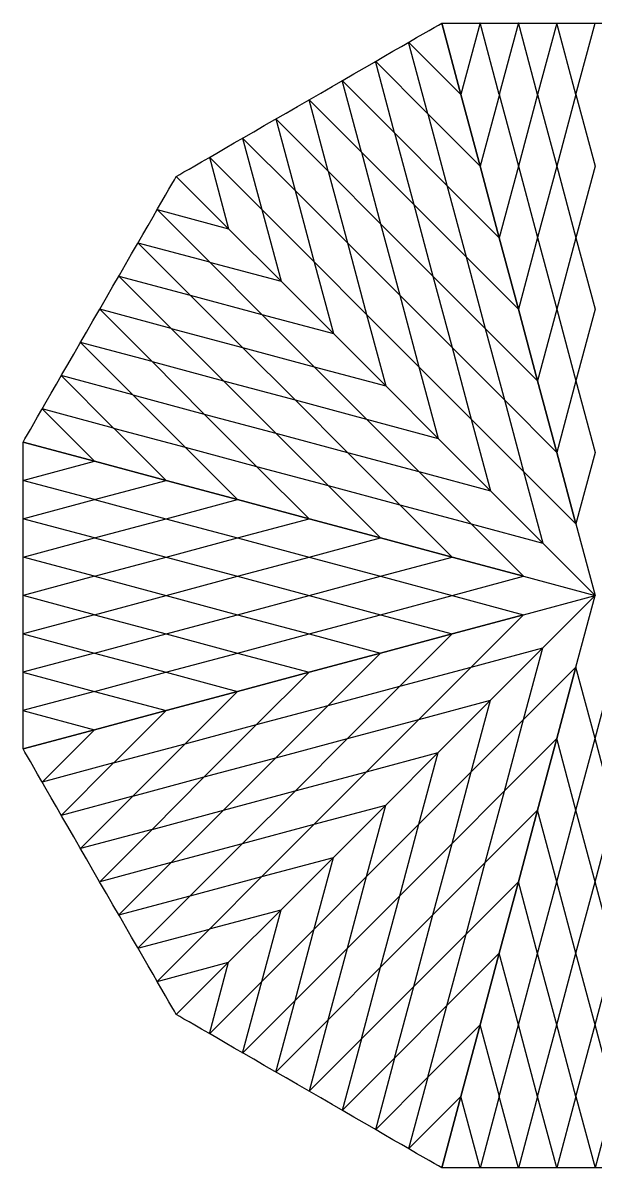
# Model space of a CAD drawing. Header units: millimetres. Extents: x 3 to 191, y -117 to 49.
# Drawn here: x 2.6 to 50.9, y -47.8 to 48.8 of the extents above; entities that cross this region are included whole.
import ezdxf

# ---------------------------------------------------------------- set-up
doc = ezdxf.new("R2010")
doc.units = ezdxf.units.MM

msp = doc.modelspace()

# ---------------------------------------------------------------- linework, layer by layer
for p, q in [((37.972, 48.784, 0), (39.589, 42.747, 3.742)), ((39.589, 42.747, 3.742), (37.972, 48.784, 0)), ((41.207, 48.795, 5.827), (39.589, 42.747, 3.742)), ((42.824, 42.756, 7.277), (41.207, 48.795, 5.827)), ((42.824, 42.756, 7.277), (41.207, 48.795, 5.827)), ((44.442, 48.791, 8.33), (42.824, 42.756, 7.277)), ((46.06, 42.752, 9.088), (44.442, 48.791, 8.33)), ((46.06, 42.752, 9.088), (44.442, 48.791, 8.33)), ((47.678, 48.784, 9.603), (46.06, 42.752, 9.088)), ((49.295, 42.748, 9.902), (47.677, 48.784, 9.603)), ((49.295, 42.748, 9.902), (47.678, 48.784, 9.603)), ((49.295, 42.748, 9.902), (50.913, 48.784, 10)), ((36.783, 41.137, 7.277), (35.164, 47.176, 5.827)), ((35.164, 47.176, 5.827), (39.589, 42.747, 3.742)), ((33.983, 39.516, 9.088), (32.364, 45.555, 8.33)), ((32.364, 45.555, 8.33), (36.783, 41.137, 7.277)), ((31.183, 37.895, 9.902), (29.566, 43.931, 9.603)), ((29.566, 43.931, 9.603), (33.983, 39.516, 9.088)), ((39.589, 42.747, 3.742), (41.207, 36.71, 5.827)), ((41.207, 36.71, 5.827), (39.589, 42.747, 3.742)), ((42.827, 42.747, 7.279), (41.207, 36.71, 5.827)), ((42.824, 42.756, 7.277), (44.442, 36.717, 8.33)), ((46.06, 42.752, 9.088), (44.444, 36.71, 8.331)), ((46.06, 42.752, 9.088), (47.677, 36.713, 9.603)), ((49.295, 42.747, 9.902), (47.677, 36.713, 9.603)), ((49.295, 42.748, 9.902), (50.913, 36.71, 9.902)), ((31.183, 37.895, 9.902), (26.764, 42.313, 10)), ((28.381, 36.278, 9.902), (26.764, 42.313, 10)), ((28.381, 36.278, 9.902), (23.963, 40.696, 9.603)), ((23.963, 40.696, 9.603), (25.577, 34.663, 9.088)), ((28.381, 36.278, 9.902), (23.963, 40.696, 9.603)), ((36.783, 41.137, 7.277), (38.401, 35.098, 8.33)), ((36.785, 41.128, 7.279), (41.207, 36.71, 5.827)), ((25.577, 34.663, 9.088), (21.157, 39.084, 8.33)), ((21.157, 39.084, 8.33), (22.774, 33.049, 7.277)), ((25.577, 34.663, 9.088), (21.157, 39.084, 8.33)), ((33.983, 39.516, 9.088), (35.601, 33.478, 9.603)), ((33.983, 39.516, 9.088), (38.403, 35.091, 8.331)), ((31.183, 37.895, 9.902), (32.801, 31.857, 9.902)), ((31.183, 37.894, 9.902), (35.601, 33.478, 9.603)), ((22.774, 33.049, 7.277), (18.353, 37.47, 5.827)), ((18.353, 37.47, 5.827), (19.977, 31.423, 3.742)), ((22.774, 33.049, 7.277), (18.353, 37.47, 5.827)), ((44.442, 36.717, 8.33), (46.06, 30.678, 9.088)), ((15.557, 35.843, 0), (19.977, 31.423, 3.742)), ((19.977, 31.423, 3.742), (15.557, 35.843, 0)), ((28.381, 36.278, 9.902), (32.801, 31.857, 9.902)), ((28.383, 36.276, 9.902), (29.998, 30.242, 9.603)), ((41.207, 36.71, 5.827), (42.824, 30.673, 7.277)), ((42.824, 30.673, 7.277), (41.207, 36.71, 5.827)), ((44.444, 36.71, 8.331), (42.824, 30.673, 7.277)), ((47.677, 36.713, 9.603), (46.06, 30.678, 9.088)), ((47.677, 36.713, 9.603), (49.295, 30.674, 9.902)), ((50.913, 36.71, 9.902), (49.295, 30.673, 9.902)), ((38.401, 35.098, 8.33), (40.02, 29.06, 9.088)), ((38.403, 35.091, 8.331), (42.824, 30.673, 7.277)), ((25.577, 34.663, 9.088), (29.998, 30.242, 9.603)), ((25.577, 34.663, 9.088), (27.2, 28.622, 8.331)), ((18.351, 28.626, 7.277), (13.93, 33.047, 5.827)), ((13.93, 33.047, 5.827), (19.977, 31.423, 3.742)), ((22.774, 33.049, 7.277), (27.194, 28.628, 8.33)), ((22.781, 33.042, 7.279), (24.396, 27.004, 5.827)), ((35.601, 33.478, 9.603), (37.22, 27.439, 9.902)), ((35.601, 33.478, 9.603), (40.02, 29.06, 9.088)), ((19.977, 31.423, 3.742), (24.396, 27.004, 5.827)), ((24.396, 27.004, 5.827), (19.977, 31.423, 3.742)), ((32.801, 31.857, 9.902), (34.419, 25.82, 9.902)), ((32.801, 31.857, 9.902), (37.221, 27.437, 9.902)), ((16.737, 25.823, 9.088), (12.316, 30.243, 8.33)), ((12.316, 30.243, 8.33), (18.351, 28.626, 7.277)), ((29.998, 30.242, 9.603), (34.418, 25.821, 9.902)), ((29.998, 30.242, 9.603), (31.615, 24.207, 9.088)), ((44.442, 24.636, 8.33), (42.824, 30.673, 7.277)), ((42.824, 30.673, 7.277), (44.442, 24.636, 8.33)), ((46.06, 30.678, 9.088), (44.442, 24.636, 8.33)), ((46.06, 30.678, 9.088), (47.677, 24.639, 9.603)), ((49.295, 30.673, 9.902), (47.677, 24.636, 9.603)), ((49.295, 30.674, 9.902), (50.913, 24.636, 10)), ((40.02, 29.06, 9.088), (41.638, 23.021, 9.603)), ((40.02, 29.06, 9.088), (44.442, 24.636, 8.33)), ((18.351, 28.626, 7.277), (22.772, 24.206, 8.33)), ((18.358, 28.619, 7.279), (24.396, 27.004, 5.827)), ((27.194, 28.628, 8.33), (31.615, 24.207, 9.088)), ((27.2, 28.622, 8.331), (28.815, 22.584, 7.277)), ((15.122, 23.019, 9.902), (10.704, 27.437, 9.603)), ((10.704, 27.437, 9.603), (16.737, 25.823, 9.088)), ((37.22, 27.439, 9.902), (38.839, 21.4, 10)), ((37.221, 27.437, 9.902), (41.64, 23.018, 9.603)), ((24.396, 27.004, 5.827), (28.815, 22.584, 7.277)), ((28.815, 22.584, 7.277), (24.396, 27.004, 5.827)), ((16.737, 25.823, 9.088), (21.158, 21.402, 9.603)), ((16.737, 25.823, 9.088), (22.777, 24.2, 8.331)), ((34.418, 25.821, 9.902), (38.839, 21.4, 10)), ((34.419, 25.82, 9.902), (36.037, 19.783, 9.603)), ((15.122, 23.019, 9.902), (9.087, 24.636, 10)), ((13.505, 20.217, 9.902), (9.087, 24.636, 10)), ((22.772, 24.206, 8.33), (27.193, 19.785, 9.088)), ((22.777, 24.2, 8.331), (28.815, 22.584, 7.277)), ((31.615, 24.207, 9.088), (36.035, 19.786, 9.603)), ((31.615, 24.207, 9.088), (33.235, 18.165, 8.33)), ((44.442, 24.636, 8.33), (46.06, 18.598, 9.088)), ((46.06, 18.598, 9.088), (44.442, 24.636, 8.33)), ((47.677, 24.636, 9.603), (46.06, 18.598, 9.088)), ((47.677, 24.639, 9.603), (49.295, 18.6, 9.902)), ((50.913, 24.636, 10), (49.295, 18.598, 9.902)), ((15.122, 23.019, 9.902), (19.543, 18.598, 9.902)), ((15.124, 23.017, 9.902), (21.158, 21.402, 9.603)), ((33.235, 18.165, 8.33), (28.815, 22.584, 7.277)), ((28.815, 22.584, 7.277), (33.235, 18.165, 8.33)), ((41.638, 23.021, 9.603), (43.257, 16.982, 9.902)), ((41.64, 23.018, 9.603), (46.06, 18.598, 9.088)), ((13.505, 20.217, 9.902), (7.469, 21.834, 9.603)), ((7.469, 21.834, 9.603), (11.884, 17.417, 9.088)), ((13.505, 20.217, 9.902), (7.469, 21.834, 9.603)), ((21.158, 21.402, 9.603), (25.579, 16.982, 9.902)), ((21.158, 21.402, 9.603), (27.193, 19.785, 9.088)), ((38.839, 21.4, 10), (40.456, 15.363, 9.902)), ((38.839, 21.4, 10), (43.258, 16.981, 9.902)), ((13.505, 20.217, 9.902), (19.543, 18.598, 9.902)), ((13.506, 20.217, 9.902), (17.922, 15.799, 9.603)), ((27.193, 19.785, 9.088), (31.614, 15.365, 9.603)), ((27.193, 19.785, 9.088), (33.235, 18.165, 8.33)), ((36.035, 19.786, 9.603), (40.455, 15.365, 9.902)), ((36.037, 19.783, 9.603), (37.654, 13.746, 9.088)), ((11.884, 17.417, 9.088), (5.845, 19.036, 8.33)), ((5.845, 19.036, 8.33), (10.263, 14.617, 7.277)), ((11.884, 17.417, 9.088), (5.845, 19.036, 8.33)), ((19.543, 18.598, 9.902), (23.963, 14.179, 9.902)), ((19.543, 18.598, 9.902), (25.58, 16.981, 9.902)), ((46.06, 18.598, 9.088), (47.677, 12.561, 9.603)), ((47.677, 12.561, 9.603), (46.06, 18.598, 9.088)), ((49.295, 18.598, 9.902), (47.677, 12.561, 9.603)), ((49.295, 18.6, 9.902), (50.913, 12.561, 10)), ((11.884, 17.417, 9.088), (17.922, 15.799, 9.603)), ((11.884, 17.417, 9.088), (16.309, 12.997, 8.331)), ((33.235, 18.165, 8.33), (37.654, 13.746, 9.088)), ((37.654, 13.746, 9.088), (33.235, 18.165, 8.33)), ((25.579, 16.982, 9.902), (30, 12.561, 10)), ((25.58, 16.981, 9.902), (31.617, 15.363, 9.603)), ((43.257, 16.982, 9.902), (44.876, 10.944, 10)), ((43.258, 16.981, 9.902), (47.677, 12.561, 9.603)), ((10.263, 14.617, 7.277), (4.224, 16.236, 5.827)), ((4.224, 16.236, 5.827), (8.653, 11.811, 3.742)), ((10.263, 14.617, 7.277), (4.224, 16.236, 5.827)), ((17.922, 15.799, 9.603), (23.961, 14.18, 9.902)), ((17.922, 15.799, 9.603), (22.34, 11.38, 9.088)), ((10.263, 14.617, 7.277), (16.302, 12.999, 8.33)), ((10.272, 14.615, 7.279), (14.69, 10.193, 5.827)), ((31.614, 15.365, 9.603), (36.035, 10.945, 9.902)), ((31.617, 15.363, 9.603), (37.654, 13.746, 9.088)), ((40.455, 15.365, 9.902), (44.876, 10.944, 10)), ((40.456, 15.363, 9.902), (42.074, 9.326, 9.603)), ((23.961, 14.18, 9.902), (30, 12.561, 10)), ((23.963, 14.179, 9.902), (28.382, 9.76, 9.603)), ((37.654, 13.746, 9.088), (42.074, 9.326, 9.603)), ((42.074, 9.326, 9.603), (37.654, 13.746, 9.088)), ((8.653, 11.811, 3.742), (2.616, 13.428, 0)), ((2.616, 13.428, 0), (8.653, 11.811, 3.742)), ((16.302, 12.999, 8.33), (22.34, 11.38, 9.088)), ((16.309, 12.997, 8.331), (20.727, 8.575, 7.277)), ((30, 12.561, 10), (34.419, 8.142, 9.902)), ((30, 12.561, 10), (36.037, 10.944, 9.902)), ((47.677, 12.561, 9.603), (49.295, 6.524, 9.902)), ((49.295, 6.524, 9.902), (47.677, 12.561, 9.603)), ((50.913, 12.561, 10), (49.295, 6.524, 9.902)), ((2.605, 10.193, 5.827), (8.653, 11.811, 3.742)), ((14.69, 10.193, 5.827), (8.653, 11.811, 3.742)), ((8.653, 11.811, 3.742), (14.69, 10.193, 5.827)), ((22.34, 11.38, 9.088), (28.379, 9.762, 9.603)), ((22.34, 11.38, 9.088), (26.764, 6.958, 8.33)), ((36.035, 10.945, 9.902), (40.456, 6.524, 10)), ((36.037, 10.944, 9.902), (42.074, 9.326, 9.603)), ((44.876, 10.944, 10), (46.493, 4.907, 9.902)), ((44.876, 10.944, 10), (49.295, 6.524, 9.902)), ((8.644, 8.575, 7.277), (2.605, 10.193, 5.827)), ((8.653, 8.573, 7.279), (14.69, 10.193, 5.827)), ((20.727, 8.575, 7.277), (14.69, 10.193, 5.827)), ((14.69, 10.193, 5.827), (20.727, 8.575, 7.277)), ((28.379, 9.762, 9.603), (34.417, 8.143, 9.902)), ((28.382, 9.76, 9.603), (32.801, 5.34, 9.088)), ((42.074, 9.326, 9.603), (46.493, 4.907, 9.902)), ((46.493, 4.907, 9.902), (42.074, 9.326, 9.603)), ((2.609, 6.958, 8.33), (8.644, 8.575, 7.277)), ((8.644, 8.575, 7.277), (14.683, 6.958, 8.33)), ((14.69, 6.956, 8.331), (20.727, 8.575, 7.277)), ((26.764, 6.958, 8.33), (20.727, 8.575, 7.277)), ((20.727, 8.575, 7.277), (26.764, 6.958, 8.33)), ((34.417, 8.143, 9.902), (40.456, 6.524, 10)), ((34.419, 8.142, 9.902), (38.838, 3.723, 9.603)), ((8.648, 5.34, 9.088), (2.609, 6.958, 8.33)), ((8.648, 5.34, 9.088), (14.69, 6.956, 8.331)), ((14.683, 6.958, 8.33), (20.722, 5.34, 9.088)), ((20.722, 5.34, 9.088), (26.764, 6.958, 8.33)), ((32.801, 5.34, 9.088), (26.764, 6.958, 8.33)), ((26.764, 6.958, 8.33), (32.801, 5.34, 9.088)), ((40.456, 6.524, 10), (44.876, 2.105, 9.902)), ((40.456, 6.524, 10), (46.493, 4.907, 9.902)), ((49.295, 6.524, 9.902), (50.913, 0.487, 10)), ((49.295, 6.524, 9.902), (50.913, 0.487, 10)), ((2.616, 3.723, 9.603), (8.648, 5.34, 9.088)), ((8.648, 5.34, 9.088), (14.687, 3.723, 9.603)), ((14.687, 3.723, 9.603), (20.722, 5.34, 9.088)), ((20.722, 5.34, 9.088), (26.761, 3.723, 9.603)), ((26.764, 3.723, 9.603), (32.801, 5.34, 9.088)), ((38.838, 3.723, 9.603), (32.801, 5.34, 9.088)), ((32.801, 5.34, 9.088), (38.838, 3.723, 9.603)), ((46.493, 4.907, 9.902), (50.913, 0.487, 10)), ((46.493, 4.907, 9.902), (50.913, 0.487, 10)), ((8.651, 2.105, 9.902), (2.616, 3.723, 9.603)), ((8.653, 2.105, 9.902), (14.687, 3.723, 9.603)), ((14.687, 3.723, 9.603), (20.726, 2.105, 9.902)), ((20.727, 2.105, 9.902), (26.764, 3.723, 9.603)), ((26.761, 3.723, 9.603), (32.8, 2.105, 9.902)), ((32.801, 2.105, 9.902), (38.838, 3.723, 9.603)), ((44.876, 2.105, 9.902), (38.838, 3.723, 9.603)), ((38.838, 3.723, 9.603), (44.876, 2.105, 9.902)), ((8.651, 2.105, 9.902), (2.616, 0.487, 10)), ((8.651, 2.105, 9.902), (14.69, 0.487, 9.902)), ((14.69, 0.487, 9.902), (20.727, 2.105, 9.902)), ((20.726, 2.105, 9.902), (26.764, 0.487, 10)), ((26.764, 0.487, 10), (32.801, 2.105, 9.902)), ((32.8, 2.105, 9.902), (38.839, 0.487, 10)), ((38.839, 0.487, 10), (44.876, 2.105, 9.902)), ((44.876, 2.105, 9.902), (50.913, 0.487, 10)), ((44.876, 2.105, 9.902), (50.913, 0.487, 10)), ((8.651, -1.13, 9.902), (2.616, 0.487, 10)), ((8.651, -1.13, 9.902), (14.69, 0.487, 9.902)), ((14.69, 0.487, 9.902), (20.727, -1.13, 9.902)), ((20.726, -1.13, 9.902), (26.764, 0.487, 10)), ((26.764, 0.487, 10), (32.801, -1.13, 9.902)), ((32.8, -1.13, 9.902), (38.839, 0.487, 10)), ((38.839, 0.487, 10), (44.876, -1.13, 9.902)), ((44.876, -1.13, 9.902), (50.913, 0.487, 10)), ((44.876, -1.13, 9.902), (50.913, 0.487, 10)), ((46.493, -3.932, 9.902), (50.913, 0.487, 10)), ((46.493, -3.932, 9.902), (50.913, 0.487, 10)), ((49.295, -5.55, 9.902), (50.913, 0.487, 10)), ((49.295, -5.55, 9.902), (50.913, 0.487, 10)), ((8.651, -1.13, 9.902), (2.616, -2.748, 9.603)), ((8.651, -1.13, 9.902), (2.616, -2.748, 9.603)), ((8.653, -1.13, 9.902), (14.687, -2.748, 9.603)), ((14.687, -2.748, 9.603), (20.726, -1.13, 9.902)), ((20.727, -1.13, 9.902), (26.764, -2.748, 9.603)), ((26.761, -2.748, 9.603), (32.8, -1.13, 9.902)), ((32.801, -1.13, 9.902), (38.838, -2.748, 9.603)), ((44.876, -1.13, 9.902), (38.838, -2.748, 9.603)), ((38.838, -2.748, 9.603), (44.876, -1.13, 9.902)), ((40.456, -5.55, 10), (44.876, -1.13, 9.902)), ((2.616, -2.748, 9.603), (8.648, -4.365, 9.088)), ((8.648, -4.365, 9.088), (14.687, -2.748, 9.603)), ((14.687, -2.748, 9.603), (20.722, -4.365, 9.088)), ((20.722, -4.365, 9.088), (26.761, -2.748, 9.603)), ((26.764, -2.748, 9.603), (32.801, -4.365, 9.088)), ((32.801, -4.365, 9.088), (38.838, -2.748, 9.603)), ((38.838, -2.748, 9.603), (32.801, -4.365, 9.088)), ((34.419, -7.167, 9.902), (38.838, -2.748, 9.603)), ((8.648, -4.365, 9.088), (2.609, -5.983, 8.33)), ((8.648, -4.365, 9.088), (2.609, -5.983, 8.33)), ((8.648, -4.365, 9.088), (14.69, -5.981, 8.331)), ((14.683, -5.983, 8.33), (20.722, -4.365, 9.088)), ((20.722, -4.365, 9.088), (26.764, -5.983, 8.33)), ((26.764, -5.983, 8.33), (32.801, -4.365, 9.088)), ((32.801, -4.365, 9.088), (26.764, -5.983, 8.33)), ((28.382, -8.785, 9.603), (32.801, -4.365, 9.088)), ((40.456, -5.55, 10), (46.493, -3.932, 9.902)), ((42.074, -8.351, 9.603), (46.493, -3.932, 9.902)), ((46.493, -3.932, 9.902), (42.074, -8.351, 9.603)), ((44.876, -9.969, 10), (46.493, -3.932, 9.902)), ((34.417, -7.168, 9.902), (40.456, -5.55, 10)), ((36.035, -9.97, 9.902), (40.456, -5.55, 10)), ((44.876, -9.969, 10), (49.295, -5.55, 9.902)), ((47.677, -11.587, 9.603), (49.295, -5.55, 9.902)), ((49.295, -5.55, 9.902), (47.677, -11.587, 9.603)), ((50.913, -11.587, 10), (49.295, -5.55, 9.902)), ((50.913, -11.587, 10), (52.53, -5.55, 9.902)), ((2.609, -5.983, 8.33), (8.644, -7.601, 7.277)), ((8.644, -7.601, 7.277), (14.683, -5.983, 8.33)), ((14.69, -5.981, 8.331), (20.727, -7.601, 7.277)), ((20.727, -7.601, 7.277), (26.764, -5.983, 8.33)), ((26.764, -5.983, 8.33), (20.727, -7.601, 7.277)), ((22.34, -10.405, 9.088), (26.764, -5.983, 8.33)), ((8.644, -7.601, 7.277), (2.605, -9.218, 5.827)), ((8.644, -7.601, 7.277), (2.605, -9.218, 5.827)), ((8.653, -7.598, 7.279), (14.69, -9.218, 5.827)), ((14.69, -9.218, 5.827), (20.727, -7.601, 7.277)), ((20.727, -7.601, 7.277), (14.69, -9.218, 5.827)), ((16.309, -12.022, 8.331), (20.727, -7.601, 7.277)), ((28.379, -8.787, 9.603), (34.417, -7.168, 9.902)), ((30, -11.587, 10), (34.419, -7.167, 9.902)), ((36.037, -9.969, 9.902), (42.074, -8.351, 9.603)), ((37.654, -12.771, 9.088), (42.074, -8.351, 9.603)), ((42.074, -8.351, 9.603), (37.654, -12.771, 9.088)), ((40.456, -14.388, 9.902), (42.074, -8.351, 9.603)), ((2.605, -9.218, 5.827), (8.653, -10.836, 3.742)), ((8.653, -10.836, 3.742), (14.69, -9.218, 5.827)), ((14.69, -9.218, 5.827), (8.653, -10.836, 3.742)), ((10.272, -13.64, 7.279), (14.69, -9.218, 5.827)), ((22.34, -10.405, 9.088), (28.379, -8.787, 9.603)), ((23.963, -13.204, 9.902), (28.382, -8.785, 9.603)), ((16.302, -12.024, 8.33), (22.34, -10.405, 9.088)), ((17.922, -14.824, 9.603), (22.34, -10.405, 9.088)), ((30, -11.587, 10), (36.037, -9.969, 9.902)), ((31.614, -14.39, 9.603), (36.035, -9.97, 9.902)), ((40.455, -14.39, 9.902), (44.876, -9.969, 10)), ((43.257, -16.008, 9.902), (44.876, -9.969, 10)), ((2.616, -12.454, 0), (8.653, -10.836, 3.742)), ((8.653, -10.836, 3.742), (2.616, -12.454, 0)), ((4.224, -15.261, 5.827), (8.653, -10.836, 3.742)), ((23.961, -13.205, 9.902), (30, -11.587, 10)), ((25.579, -16.007, 9.902), (30, -11.587, 10)), ((43.258, -16.006, 9.902), (47.677, -11.587, 9.603)), ((46.06, -17.624, 9.088), (47.677, -11.587, 9.603)), ((47.677, -11.587, 9.603), (46.06, -17.624, 9.088)), ((49.295, -17.624, 9.902), (47.677, -11.587, 9.603)), ((49.295, -17.626, 9.902), (50.913, -11.587, 10)), ((52.53, -17.626, 9.902), (50.913, -11.587, 10)), ((10.263, -13.642, 7.277), (16.302, -12.024, 8.33)), ((11.884, -16.442, 9.088), (16.309, -12.022, 8.331)), ((17.922, -14.824, 9.603), (23.961, -13.205, 9.902)), ((19.543, -17.624, 9.902), (23.963, -13.204, 9.902)), ((31.617, -14.388, 9.603), (37.654, -12.771, 9.088)), ((33.235, -17.19, 8.33), (37.654, -12.771, 9.088)), ((37.654, -12.771, 9.088), (33.235, -17.19, 8.33)), ((36.037, -18.808, 9.603), (37.654, -12.771, 9.088)), ((10.263, -13.642, 7.277), (4.224, -15.261, 5.827)), ((5.845, -18.061, 8.33), (10.263, -13.642, 7.277)), ((25.58, -16.006, 9.902), (31.617, -14.388, 9.603)), ((27.193, -18.811, 9.088), (31.614, -14.39, 9.603)), ((36.035, -18.811, 9.603), (40.455, -14.39, 9.902)), ((38.838, -20.426, 10), (40.456, -14.388, 9.902)), ((11.884, -16.442, 9.088), (17.922, -14.824, 9.603)), ((13.506, -19.242, 9.902), (17.922, -14.824, 9.603)), ((19.543, -17.624, 9.902), (25.58, -16.006, 9.902)), ((21.158, -20.427, 9.603), (25.579, -16.007, 9.902)), ((38.838, -20.426, 10), (43.258, -16.006, 9.902)), ((41.638, -22.046, 9.603), (43.257, -16.008, 9.902)), ((11.884, -16.442, 9.088), (5.845, -18.061, 8.33)), ((7.469, -20.859, 9.603), (11.884, -16.442, 9.088)), ((27.193, -18.811, 9.088), (33.235, -17.19, 8.33)), ((28.815, -21.61, 7.277), (33.235, -17.19, 8.33)), ((33.235, -17.19, 8.33), (28.815, -21.61, 7.277)), ((31.614, -23.232, 9.088), (33.235, -17.19, 8.33)), ((13.505, -19.242, 9.902), (19.543, -17.624, 9.902)), ((15.122, -22.044, 9.902), (19.543, -17.624, 9.902)), ((41.64, -22.043, 9.603), (46.06, -17.624, 9.088)), ((44.442, -23.661, 8.33), (46.06, -17.624, 9.088)), ((46.06, -17.624, 9.088), (44.442, -23.661, 8.33)), ((47.677, -23.661, 9.603), (46.06, -17.624, 9.088)), ((47.677, -23.665, 9.603), (49.295, -17.626, 9.902)), ((50.913, -23.661, 10), (49.295, -17.624, 9.902)), ((50.913, -23.661, 10), (52.53, -17.624, 9.902)), ((13.505, -19.242, 9.902), (7.469, -20.859, 9.603)), ((13.505, -19.242, 9.902), (9.087, -23.661, 10)), ((21.158, -20.427, 9.603), (27.193, -18.811, 9.088)), ((22.772, -23.231, 8.33), (27.193, -18.811, 9.088)), ((31.614, -23.232, 9.088), (36.035, -18.811, 9.603)), ((34.419, -24.845, 9.902), (36.037, -18.808, 9.603)), ((15.124, -22.043, 9.902), (21.158, -20.427, 9.603)), ((16.737, -24.848, 9.088), (21.158, -20.427, 9.603)), ((34.418, -24.847, 9.902), (38.838, -20.426, 10)), ((37.22, -26.464, 9.902), (38.838, -20.426, 10)), ((15.122, -22.044, 9.902), (9.087, -23.661, 10)), ((15.122, -22.044, 9.902), (10.704, -26.462, 9.603)), ((15.122, -22.044, 9.902), (10.704, -26.463, 9.603)), ((22.777, -23.226, 8.331), (28.815, -21.61, 7.277)), ((24.396, -26.029, 5.827), (28.815, -21.61, 7.277)), ((28.815, -21.61, 7.277), (24.396, -26.029, 5.827)), ((27.2, -27.648, 8.331), (28.815, -21.61, 7.277)), ((37.221, -26.463, 9.902), (41.64, -22.043, 9.603)), ((40.02, -28.085, 9.088), (41.638, -22.046, 9.603)), ((16.737, -24.848, 9.088), (22.777, -23.226, 8.331)), ((18.351, -27.651, 7.277), (22.772, -23.231, 8.33)), ((27.194, -27.653, 8.33), (31.614, -23.232, 9.088)), ((29.998, -29.268, 9.603), (31.614, -23.232, 9.088)), ((40.02, -28.085, 9.088), (44.442, -23.661, 8.33)), ((42.824, -29.698, 7.277), (44.442, -23.661, 8.33)), ((44.442, -23.661, 8.33), (42.824, -29.698, 7.277)), ((46.06, -29.703, 9.088), (44.442, -23.661, 8.33)), ((46.06, -29.703, 9.088), (47.677, -23.665, 9.603)), ((49.295, -29.698, 9.902), (47.677, -23.661, 9.603)), ((49.295, -29.7, 9.902), (50.913, -23.661, 10)), ((52.53, -29.7, 9.902), (50.913, -23.661, 10)), ((10.704, -26.462, 9.603), (16.737, -24.848, 9.088)), ((16.737, -24.848, 9.088), (12.316, -29.268, 8.33)), ((16.737, -24.848, 9.088), (12.316, -29.268, 8.33)), ((29.998, -29.268, 9.603), (34.418, -24.847, 9.902)), ((32.801, -30.882, 9.902), (34.419, -24.845, 9.902)), ((18.358, -27.645, 7.279), (24.396, -26.029, 5.827)), ((19.977, -30.449, 3.742), (24.396, -26.029, 5.827)), ((24.396, -26.029, 5.827), (19.977, -30.449, 3.742)), ((22.781, -32.067, 7.279), (24.396, -26.029, 5.827)), ((32.801, -30.882, 9.902), (37.221, -26.463, 9.902)), ((35.601, -32.503, 9.603), (37.22, -26.464, 9.902)), ((12.316, -29.268, 8.33), (18.351, -27.651, 7.277)), ((18.351, -27.651, 7.277), (13.93, -32.072, 5.827)), ((18.351, -27.651, 7.277), (13.93, -32.072, 5.827)), ((22.774, -32.074, 7.277), (27.194, -27.653, 8.33)), ((25.577, -33.689, 9.088), (27.2, -27.648, 8.331)), ((35.601, -32.503, 9.603), (40.02, -28.085, 9.088)), ((38.401, -34.124, 8.33), (40.02, -28.085, 9.088)), ((25.577, -33.689, 9.088), (29.998, -29.268, 9.603)), ((28.382, -35.302, 9.902), (29.998, -29.268, 9.603)), ((38.403, -34.116, 8.331), (42.824, -29.698, 7.277)), ((41.207, -35.735, 5.827), (42.824, -29.698, 7.277)), ((42.824, -29.698, 7.277), (41.207, -35.735, 5.827)), ((44.444, -35.735, 8.331), (42.824, -29.698, 7.277)), ((44.442, -35.742, 8.33), (46.06, -29.703, 9.088)), ((47.677, -35.739, 9.603), (46.06, -29.703, 9.088)), ((47.677, -35.739, 9.603), (49.295, -29.7, 9.902)), ((50.913, -35.735, 9.902), (49.295, -29.698, 9.902)), ((50.913, -35.735, 9.902), (52.53, -29.698, 9.902)), ((13.93, -32.072, 5.827), (19.977, -30.449, 3.742)), ((15.557, -34.868, 0), (19.977, -30.449, 3.742)), ((19.977, -30.449, 3.742), (15.557, -34.868, 0)), ((18.353, -36.495, 5.827), (19.977, -30.449, 3.742)), ((28.381, -35.303, 9.902), (32.801, -30.882, 9.902)), ((31.183, -36.921, 9.902), (32.801, -30.882, 9.902)), ((22.774, -32.074, 7.277), (18.353, -36.495, 5.827)), ((21.157, -38.11, 8.33), (22.774, -32.074, 7.277)), ((31.183, -36.919, 9.902), (35.601, -32.503, 9.603)), ((33.983, -38.541, 9.088), (35.601, -32.503, 9.603)), ((25.577, -33.689, 9.088), (21.157, -38.11, 8.33)), ((23.962, -39.721, 9.603), (25.577, -33.689, 9.088)), ((33.983, -38.541, 9.088), (38.403, -34.116, 8.331)), ((36.783, -40.162, 7.277), (38.401, -34.124, 8.33)), ((28.381, -35.303, 9.902), (23.962, -39.721, 9.603)), ((28.381, -35.303, 9.902), (26.764, -41.338, 10)), ((36.785, -40.153, 7.279), (41.207, -35.735, 5.827)), ((39.589, -41.772, 3.742), (41.207, -35.735, 5.827)), ((41.207, -35.735, 5.827), (39.589, -41.772, 3.742)), ((42.827, -41.772, 7.279), (41.207, -35.735, 5.827)), ((42.824, -41.781, 7.277), (44.442, -35.742, 8.33)), ((46.06, -41.777, 9.088), (44.444, -35.735, 8.331)), ((46.06, -41.777, 9.088), (47.677, -35.739, 9.603)), ((49.295, -41.772, 9.902), (47.677, -35.739, 9.603)), ((49.295, -41.774, 9.902), (50.913, -35.735, 9.902)), ((52.53, -41.774, 9.902), (50.913, -35.735, 9.902)), ((31.183, -36.921, 9.902), (26.764, -41.338, 10)), ((31.183, -36.921, 9.902), (29.566, -42.956, 9.603)), ((31.183, -36.921, 9.902), (29.566, -42.956, 9.603)), ((29.566, -42.956, 9.603), (33.983, -38.541, 9.088)), ((33.983, -38.541, 9.088), (32.364, -44.58, 8.33)), ((33.983, -38.541, 9.088), (32.364, -44.58, 8.33)), ((32.364, -44.58, 8.33), (36.783, -40.162, 7.277)), ((36.783, -40.162, 7.277), (35.164, -46.201, 5.827)), ((36.783, -40.162, 7.277), (35.164, -46.201, 5.827)), ((35.164, -46.201, 5.827), (39.589, -41.772, 3.742)), ((37.972, -47.809, 0), (39.589, -41.772, 3.742)), ((39.589, -41.772, 3.742), (37.972, -47.809, 0)), ((41.207, -47.82, 5.827), (39.589, -41.772, 3.742)), ((42.824, -41.781, 7.277), (41.207, -47.82, 5.827)), ((44.442, -47.816, 8.33), (42.824, -41.781, 7.277)), ((46.06, -41.777, 9.088), (44.442, -47.816, 8.33)), ((47.677, -47.809, 9.603), (46.06, -41.777, 9.088)), ((49.295, -41.774, 9.902), (47.677, -47.809, 9.603)), ((49.295, -41.774, 9.902), (50.913, -47.809, 10)), ((52.53, -41.774, 9.902), (50.913, -47.809, 10))]:
    msp.add_line(p, q)
at = {"extrusion": (-0.5, 0.866025, 6.12323e-17)}
msp.add_arc((-44.335, -3.373, 23.262), 13.373, 14.61055, 165.38943, dxfattribs=at)
msp.add_arc((-44.335, -3.373, 23.262), 13.373, 14.61055, 165.38943, dxfattribs=at)
at = {"extrusion": (1.83697e-16, 1, 6.12323e-17)}
msp.add_arc((-50.913, -3.373, 48.784), 13.373, 14.61055, 165.38943, dxfattribs=at)
msp.add_arc((-50.913, -3.373, 48.784), 13.373, 14.61055, 165.38943, dxfattribs=at)
at = {"extrusion": (-0.866025, 0.5, 6.12323e-17)}
msp.add_arc((-25.878, -3.373, 4.448), 13.373, 14.61055, 165.38943, dxfattribs=at)
msp.add_arc((-25.878, -3.373, 4.448), 13.373, 14.61055, 165.38943, dxfattribs=at)
at = {"extrusion": (-1, 0, 6.12323e-17)}
msp.add_arc((-0.487, -3.373, -2.616), 13.373, 14.61055, 165.38943, dxfattribs=at)
msp.add_arc((-0.487, -3.373, -2.616), 13.373, 14.61055, 165.38943, dxfattribs=at)
at = {"extrusion": (-0.866025, -0.5, 6.12323e-17)}
msp.add_arc((25.034, -3.373, 3.961), 13.373, 14.61055, 165.38943, dxfattribs=at)
msp.add_arc((25.034, -3.373, 3.961), 13.373, 14.61055, 165.38943, dxfattribs=at)
at = {"extrusion": (-0.5, -0.866025, 6.12323e-17)}
msp.add_arc((43.848, -3.373, 22.418), 13.373, 14.61055, 165.38943, dxfattribs=at)
msp.add_arc((43.848, -3.373, 22.418), 13.373, 14.61055, 165.38943, dxfattribs=at)
at = {"extrusion": (-6.12323e-17, -1, 6.12323e-17)}
msp.add_arc((50.913, -3.373, 47.809), 13.373, 14.61055, 165.38943, dxfattribs=at)
msp.add_arc((50.913, -3.373, 47.809), 13.373, 14.61055, 165.38943, dxfattribs=at)

doc.saveas('drawing.dxf')
